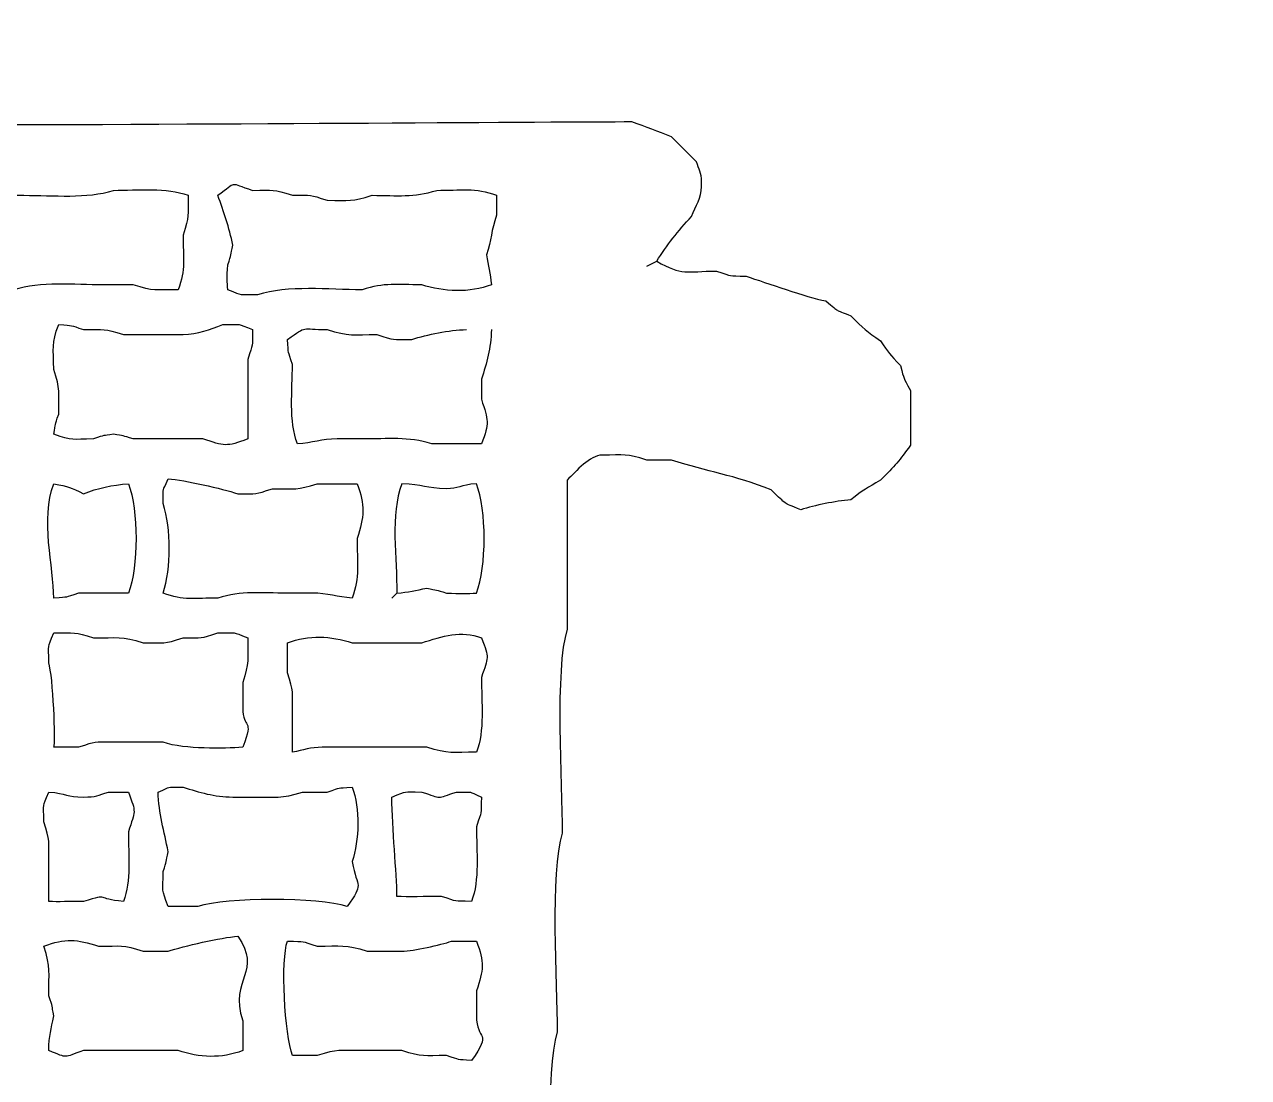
# Model space of a CAD drawing. Extents: x -149 to 150, y -212 to 234.
# Drawn here: x 63.93 to 84.77, y 215.65 to 233.58 of the extents above; entities that cross this region are included whole.
import ezdxf

# ---------------------------------------------------------------- set-up
doc = ezdxf.new("R2010")
doc.units = 0
doc.header["$MEASUREMENT"] = 0
doc.layers.add('EBENE_1', color=7, linetype='CONTINUOUS')

msp = doc.modelspace()

# ---------------------------------------------------------------- linework, layer by layer
at = {"layer": 'EBENE_1', "color": 250}
for points, knots in [([(74.5291, 229.4629), (74.5291, 229.4629), (74.6984, 229.5476), (74.6984, 229.5476), (74.6984, 229.5476), (74.8613, 229.8138), (75.0669, 230.0667), (75.2911, 230.3096), (75.2911, 230.3096), (75.3658, 230.4959), (75.4604, 230.6206), (75.4604, 230.8176), (75.4604, 230.8176), (75.4604, 230.8176), (75.4604, 230.9022), (75.4604, 230.9022), (75.4604, 230.9022), (75.4604, 231.0496), (75.4176, 231.1146), (75.3757, 231.2409), (75.3757, 231.2409), (75.3757, 231.2409), (74.9524, 231.6642), (74.9524, 231.6642), (74.9524, 231.6642), (74.7163, 231.7589), (74.5165, 231.8347), (74.2751, 231.9182), (74.2751, 231.9182), (71.7667, 231.9182), (52.4256, 231.7421), (51.7537, 232.0029), (51.7537, 232.0029), (51.7537, 232.0029), (51.7537, 233.0189), (51.7537, 233.0189), (51.7537, 233.0189), (51.1331, 233.5783), (47.5372, 233.2729), (46.5044, 233.2729)], [0, 0, 0, 0, 0.0909091, 0.0909091, 0.0909091, 0.0909091, 0.1818182, 0.1818182, 0.1818182, 0.1818182, 0.2727273, 0.2727273, 0.2727273, 0.2727273, 0.3636364, 0.3636364, 0.3636364, 0.3636364, 0.4545455, 0.4545455, 0.4545455, 0.4545455, 0.5454545, 0.5454545, 0.5454545, 0.5454545, 0.6363636, 0.6363636, 0.6363636, 0.6363636, 0.7272727, 0.7272727, 0.7272727, 0.7272727, 0.8181818, 0.8181818, 0.8181818, 0.8181818, 1, 1, 1, 1]), ([(67.4806, 229.8227), (67.4424, 229.6408), (67.4599, 229.6771), (67.3959, 229.484), (67.3959, 229.484), (67.3785, 229.2621), (67.387, 229.1992), (67.3959, 229.0607), (67.3959, 229.0607), (67.6856, 228.9483), (67.5559, 228.976), (67.9039, 228.976), (67.9039, 228.976), (68.4188, 229.143), (69.1068, 229.0607), (69.6819, 229.0607), (69.6819, 229.0607), (70.0679, 229.1859), (70.2727, 229.1454), (70.6979, 229.1454), (70.6979, 229.1454), (71.0648, 229.0264), (71.5172, 229.0033), (71.8832, 229.1454), (71.8832, 229.1454), (71.8678, 229.3464), (71.8341, 229.4651), (71.7986, 229.6534), (71.7986, 229.6534), (71.8838, 229.9163), (71.8826, 230.0677), (71.9679, 230.3307), (71.9679, 230.3307), (71.9679, 230.3307), (71.9679, 230.6694), (71.9679, 230.6694), (71.9679, 230.6694), (71.6176, 230.8054), (71.3524, 230.754), (70.9519, 230.754), (70.9519, 230.754), (70.5574, 230.6261), (70.2885, 230.6694), (69.8512, 230.6694), (69.8512, 230.6694), (69.4998, 230.5554), (69.474, 230.5847), (69.0892, 230.5847), (69.0892, 230.5847), (68.7755, 230.6864), (68.847, 230.6694), (68.4966, 230.6694), (68.4966, 230.6694), (68.1618, 230.7779), (68.188, 230.754), (67.8192, 230.754), (67.8192, 230.754), (67.3978, 230.8907), (67.5703, 230.9142), (67.2266, 230.6694), (67.2266, 230.6694), (67.3246, 230.3862), (67.4238, 230.1231), (67.4806, 229.8227)], [0, 0, 0, 0, 0.0588235, 0.0588235, 0.0588235, 0.0588235, 0.1176471, 0.1176471, 0.1176471, 0.1176471, 0.1764706, 0.1764706, 0.1764706, 0.1764706, 0.2352941, 0.2352941, 0.2352941, 0.2352941, 0.2941176, 0.2941176, 0.2941176, 0.2941176, 0.3529412, 0.3529412, 0.3529412, 0.3529412, 0.4117647, 0.4117647, 0.4117647, 0.4117647, 0.4705882, 0.4705882, 0.4705882, 0.4705882, 0.5294118, 0.5294118, 0.5294118, 0.5294118, 0.5882353, 0.5882353, 0.5882353, 0.5882353, 0.6470588, 0.6470588, 0.6470588, 0.6470588, 0.7058824, 0.7058824, 0.7058824, 0.7058824, 0.7647059, 0.7647059, 0.7647059, 0.7647059, 0.8235294, 0.8235294, 0.8235294, 0.8235294, 0.8823529, 0.8823529, 0.8823529, 0.8823529, 1, 1, 1, 1]), ([(62.2312, 229.992), (62.2312, 229.992), (62.2312, 229.6534), (62.2312, 229.6534), (62.2312, 229.6534), (62.2312, 229.4503), (62.182, 229.333), (62.1466, 229.1454), (62.1466, 229.1454), (62.5957, 228.971), (63.2435, 229.0607), (63.7552, 229.0607), (63.7552, 229.0607), (64.2022, 229.2056), (64.7764, 229.1454), (65.2792, 229.1454), (65.2792, 229.1454), (65.2792, 229.1454), (65.7872, 229.1454), (65.7872, 229.1454), (65.7872, 229.1454), (66.1387, 229.0314), (66.1645, 229.0607), (66.5492, 229.0607), (66.5492, 229.0607), (66.6835, 229.4066), (66.6339, 229.5999), (66.6339, 229.992), (66.6339, 229.992), (66.7425, 230.3268), (66.7186, 230.3006), (66.7186, 230.6694), (66.7186, 230.6694), (66.3534, 230.8111), (65.8691, 230.754), (65.4486, 230.754), (65.4486, 230.754), (65.0016, 230.6091), (64.4274, 230.6694), (63.9246, 230.6694), (63.9246, 230.6694), (63.9246, 230.6694), (63.6706, 230.6694), (63.6706, 230.6694), (63.6706, 230.6694), (63.6706, 230.6694), (63.3319, 230.6694), (63.3319, 230.6694), (63.3319, 230.6694), (63.0689, 230.7546), (62.9175, 230.7534), (62.6546, 230.8387), (62.6546, 230.8387), (62.2969, 230.8387), (62.3727, 230.8747), (62.0619, 230.754), (62.0619, 230.754), (62.0722, 230.2799), (62.2312, 230.2827), (62.2312, 229.992)], [0, 0, 0, 0, 0.0625, 0.0625, 0.0625, 0.0625, 0.125, 0.125, 0.125, 0.125, 0.1875, 0.1875, 0.1875, 0.1875, 0.25, 0.25, 0.25, 0.25, 0.3125, 0.3125, 0.3125, 0.3125, 0.375, 0.375, 0.375, 0.375, 0.4375, 0.4375, 0.4375, 0.4375, 0.5, 0.5, 0.5, 0.5, 0.5625, 0.5625, 0.5625, 0.5625, 0.625, 0.625, 0.625, 0.625, 0.6875, 0.6875, 0.6875, 0.6875, 0.75, 0.75, 0.75, 0.75, 0.8125, 0.8125, 0.8125, 0.8125, 0.875, 0.875, 0.875, 0.875, 1, 1, 1, 1]), ([(74.6984, 229.5476), (75.134, 229.2962), (75.1942, 229.3782), (75.7144, 229.3782), (75.7144, 229.3782), (76.0134, 229.2813), (75.8895, 229.3008), (76.2224, 229.2936), (76.2224, 229.2936), (76.5656, 229.1748), (77.2446, 228.9403), (77.5771, 228.8702), (77.5771, 228.8702), (77.8374, 228.6602), (77.7035, 228.7418), (78.0004, 228.6162), (78.0004, 228.6162), (78.2231, 228.3984), (78.2705, 228.3537), (78.5084, 228.1929), (78.5084, 228.1929), (78.6463, 227.9866), (78.664, 227.9679), (78.8471, 227.7696), (78.8471, 227.7696), (78.9175, 227.5105), (78.8858, 227.6007), (79.0164, 227.3462), (79.0164, 227.3462), (79.0164, 227.3462), (79.0164, 226.4149), (79.0164, 226.4149), (79.0164, 226.4149), (78.8366, 226.1488), (78.7518, 226.0656), (78.5084, 225.8222), (78.5084, 225.8222), (78.2835, 225.6876), (78.219, 225.6561), (78.0004, 225.4836), (78.0004, 225.4836), (77.7355, 225.4632), (77.3947, 225.3924), (77.1537, 225.3142), (77.1537, 225.3142), (76.8129, 225.4584), (76.9412, 225.3801), (76.6457, 225.6529), (76.6457, 225.6529), (76.0067, 225.9092), (75.5675, 225.9614), (74.9524, 226.1609), (74.9524, 226.1609), (74.9524, 226.1609), (74.5291, 226.1609), (74.5291, 226.1609), (74.5291, 226.1609), (74.1776, 226.2749), (74.1518, 226.2456), (73.7671, 226.2456), (73.7671, 226.2456), (73.5614, 226.2456), (73.3263, 225.9708), (73.1744, 225.8222), (73.1744, 225.8222), (73.1744, 225.8222), (73.1744, 223.2822), (73.1744, 223.2822), (73.1744, 223.2822), (72.9554, 222.6067), (73.0897, 220.6543), (73.0897, 219.8109), (73.0897, 219.8109), (72.8739, 219.1454), (73.0051, 217.2528), (73.0051, 216.4242), (73.0051, 216.4242), (72.786, 215.7487), (72.9204, 213.7963), (72.9204, 212.9529), (72.9204, 212.9529), (72.6981, 212.2674), (72.8357, 210.2552), (72.8357, 209.3969), (72.8357, 209.3969), (72.6167, 208.7214), (72.7511, 206.769), (72.7511, 205.9256), (72.7511, 205.9256), (72.5385, 205.27), (72.6664, 203.4372), (72.6664, 202.6236), (72.6664, 202.6236), (72.4544, 201.9697), (72.5817, 199.7479), (72.5817, 198.8982), (72.5817, 198.8982), (72.4634, 198.5333), (72.4403, 198.4158), (72.5817, 198.0516), (72.5817, 198.0516), (73.3205, 198.1912), (74.1367, 198.762), (74.7831, 198.8982), (74.7831, 198.8982), (75.085, 199.1365), (75.2063, 199.1857), (75.5451, 199.3216), (75.5451, 199.3216), (75.5451, 199.3216), (76.3071, 200.0836), (76.3071, 200.0836), (76.3071, 200.0836), (76.3527, 200.3253), (76.4023, 200.5323), (76.4764, 200.7609), (76.4764, 200.7609), (76.4764, 200.7609), (76.4764, 202.7082), (76.4764, 202.7082), (76.4764, 202.7082), (76.5781, 203.022), (76.5611, 202.9505), (76.5611, 203.3009), (76.5611, 203.3009), (76.6359, 203.509), (76.6084, 203.4461), (76.6457, 203.6396), (76.6457, 203.6396), (76.6457, 203.6396), (77.2384, 204.2322), (77.2384, 204.2322), (77.2384, 204.2322), (77.7061, 204.3308), (78.6457, 204.9942), (78.7624, 204.9942), (78.7624, 204.9942), (79.0259, 204.9942), (79.1869, 204.929), (79.4397, 204.9096), (79.4397, 204.9096), (80.172, 204.471), (80.6682, 204.1253), (81.3871, 203.6396), (81.3871, 203.6396), (81.3871, 203.6396), (81.8951, 203.1316), (81.8951, 203.1316), (81.8951, 203.1316), (82.2141, 202.916), (82.3706, 202.7407), (82.6571, 202.4542), (82.6571, 202.4542), (82.8727, 202.1352), (83.0479, 201.9787), (83.3344, 201.6922), (83.3344, 201.6922), (83.5163, 201.4231), (83.6951, 201.1815), (83.9271, 200.9302), (83.9271, 200.9302), (84.1816, 200.3283), (84.7737, 199.7091), (84.7737, 198.9829), (84.7737, 198.9829), (84.7737, 198.9829), (84.7737, 198.0516), (84.7737, 198.0516), (84.7737, 198.0516), (84.7737, 197.9082), (84.5062, 197.3257), (84.4351, 197.1202), (84.4351, 197.1202), (84.2518, 196.9213), (84.2352, 196.9023), (84.0964, 196.6969), (84.0964, 196.6969), (84.0964, 196.6969), (83.5037, 196.1042), (83.5037, 196.1042), (83.5037, 196.1042), (83.1543, 195.895), (82.983, 195.8125), (82.6571, 195.5116), (82.6571, 195.5116), (82.3161, 195.4189), (82.5428, 195.5361), (82.2337, 195.2576), (82.2337, 195.2576), (81.9095, 195.1893), (81.1653, 194.9148), (80.8791, 194.7496), (80.8791, 194.7496), (80.6001, 194.7281), (80.3685, 194.6618), (80.1171, 194.5802), (80.1171, 194.5802), (80.1171, 194.5802), (79.7784, 194.5802), (79.7784, 194.5802), (79.7784, 194.5802), (79.5357, 194.4162), (79.3438, 194.2363), (79.1011, 194.0722), (79.1011, 194.0722), (78.817, 193.7943), (78.4815, 193.5209), (78.1697, 193.3102), (78.1697, 193.3102), (77.947, 193.0924), (77.8996, 193.0477), (77.6617, 192.8869), (77.6617, 192.8869), (77.439, 192.669), (77.3916, 192.6243), (77.1537, 192.4636), (77.1537, 192.4636), (76.931, 192.2457), (76.8836, 192.201), (76.6457, 192.0402), (76.6457, 192.0402), (76.423, 191.8224), (76.3756, 191.7777), (76.1377, 191.6169), (76.1377, 191.6169), (75.915, 191.399), (75.8676, 191.3543), (75.6297, 191.1936), (75.6297, 191.1936), (75.407, 190.9757), (75.3596, 190.931), (75.1217, 190.7702), (75.1217, 190.7702), (75.1217, 190.7702), (74.6984, 190.3469), (74.6984, 190.3469), (74.6984, 190.3469), (74.2804, 189.7077), (73.6565, 188.6561), (73.5977, 187.8916), (73.5977, 187.8916), (73.2753, 187.3329), (73.1361, 186.5055), (72.8357, 185.8596), (72.8357, 185.8596), (72.6987, 185.6034), (72.5627, 185.3485), (72.4124, 185.0976), (72.4124, 185.0976), (72.4124, 185.0976), (72.4124, 183.8276), (72.4124, 183.8276), (72.4124, 183.8276), (72.2601, 183.358), (72.3277, 182.7458), (72.3277, 182.2189), (72.3277, 182.2189), (72.3277, 182.2189), (72.3277, 179.9329), (72.3277, 179.9329), (72.3277, 179.9329), (72.3277, 179.9329), (72.3277, 178.9169), (72.3277, 178.9169), (72.3277, 178.9169), (72.4556, 178.5225), (72.4124, 178.2535), (72.4124, 177.8163), (72.4124, 177.8163), (72.521, 177.4815), (72.4971, 177.5077), (72.4971, 177.1389), (72.4971, 177.1389), (72.5752, 176.898), (72.6461, 176.5571), (72.6664, 176.2923), (72.6664, 176.2923), (72.7867, 176.1401), (72.8169, 176.1083), (72.9204, 175.9536), (72.9204, 175.9536), (73.044, 175.9091), (73.1136, 175.8689), (73.2591, 175.8689), (73.2591, 175.8689), (73.2591, 175.8689), (73.3437, 175.8689), (73.3437, 175.8689), (73.3437, 175.8689), (73.5738, 175.8689), (74.1288, 176.048), (74.3597, 176.1229), (74.3597, 176.1229), (74.3597, 176.1229), (74.8677, 176.1229), (74.8677, 176.1229), (74.8677, 176.1229), (75.177, 175.8068), (75.1722, 175.7854), (75.3757, 175.4456), (75.3757, 175.4456), (75.3757, 175.4456), (75.3757, 175.1069), (75.3757, 175.1069), (75.3757, 175.1069), (75.4843, 174.7721), (75.4604, 174.7983), (75.4604, 174.4296), (75.4604, 174.4296), (75.5787, 174.0646), (75.5451, 173.9821), (75.5451, 173.5829), (75.5451, 173.5829), (75.5451, 173.5829), (75.5451, 173.0749), (75.5451, 173.0749), (75.5451, 173.0749), (75.5451, 173.0749), (75.5451, 172.4823), (75.5451, 172.4823), (75.5451, 172.4823), (75.4365, 172.1475), (75.4604, 172.1737), (75.4604, 171.8049), (75.4604, 171.8049), (75.3635, 171.506), (75.383, 171.6298), (75.3757, 171.2969), (75.3757, 171.2969), (75.2766, 171.0105), (75.2787, 170.9762), (75.1217, 170.7043), (75.1217, 170.7043), (74.6665, 170.4415), (74.3239, 170.5349), (73.7671, 170.5349), (73.7671, 170.5349), (73.0984, 170.7517), (71.52, 170.6196), (70.7191, 170.6196)], [0, 0, 0, 0, 0.0116279, 0.0116279, 0.0116279, 0.0116279, 0.0232558, 0.0232558, 0.0232558, 0.0232558, 0.0348837, 0.0348837, 0.0348837, 0.0348837, 0.0465116, 0.0465116, 0.0465116, 0.0465116, 0.0581395, 0.0581395, 0.0581395, 0.0581395, 0.0697674, 0.0697674, 0.0697674, 0.0697674, 0.0813953, 0.0813953, 0.0813953, 0.0813953, 0.0930233, 0.0930233, 0.0930233, 0.0930233, 0.1046512, 0.1046512, 0.1046512, 0.1046512, 0.1162791, 0.1162791, 0.1162791, 0.1162791, 0.127907, 0.127907, 0.127907, 0.127907, 0.1395349, 0.1395349, 0.1395349, 0.1395349, 0.1511628, 0.1511628, 0.1511628, 0.1511628, 0.1627907, 0.1627907, 0.1627907, 0.1627907, 0.1744186, 0.1744186, 0.1744186, 0.1744186, 0.1860465, 0.1860465, 0.1860465, 0.1860465, 0.1976744, 0.1976744, 0.1976744, 0.1976744, 0.2093023, 0.2093023, 0.2093023, 0.2093023, 0.2209302, 0.2209302, 0.2209302, 0.2209302, 0.2325581, 0.2325581, 0.2325581, 0.2325581, 0.244186, 0.244186, 0.244186, 0.244186, 0.255814, 0.255814, 0.255814, 0.255814, 0.2674419, 0.2674419, 0.2674419, 0.2674419, 0.2790698, 0.2790698, 0.2790698, 0.2790698, 0.2906977, 0.2906977, 0.2906977, 0.2906977, 0.3023256, 0.3023256, 0.3023256, 0.3023256, 0.3139535, 0.3139535, 0.3139535, 0.3139535, 0.3255814, 0.3255814, 0.3255814, 0.3255814, 0.3372093, 0.3372093, 0.3372093, 0.3372093, 0.3488372, 0.3488372, 0.3488372, 0.3488372, 0.3604651, 0.3604651, 0.3604651, 0.3604651, 0.372093, 0.372093, 0.372093, 0.372093, 0.3837209, 0.3837209, 0.3837209, 0.3837209, 0.3953488, 0.3953488, 0.3953488, 0.3953488, 0.4069767, 0.4069767, 0.4069767, 0.4069767, 0.4186047, 0.4186047, 0.4186047, 0.4186047, 0.4302326, 0.4302326, 0.4302326, 0.4302326, 0.4418605, 0.4418605, 0.4418605, 0.4418605, 0.4534884, 0.4534884, 0.4534884, 0.4534884, 0.4651163, 0.4651163, 0.4651163, 0.4651163, 0.4767442, 0.4767442, 0.4767442, 0.4767442, 0.4883721, 0.4883721, 0.4883721, 0.4883721, 0.5, 0.5, 0.5, 0.5, 0.5116279, 0.5116279, 0.5116279, 0.5116279, 0.5232558, 0.5232558, 0.5232558, 0.5232558, 0.5348837, 0.5348837, 0.5348837, 0.5348837, 0.5465116, 0.5465116, 0.5465116, 0.5465116, 0.5581395, 0.5581395, 0.5581395, 0.5581395, 0.5697674, 0.5697674, 0.5697674, 0.5697674, 0.5813953, 0.5813953, 0.5813953, 0.5813953, 0.5930233, 0.5930233, 0.5930233, 0.5930233, 0.6046512, 0.6046512, 0.6046512, 0.6046512, 0.6162791, 0.6162791, 0.6162791, 0.6162791, 0.627907, 0.627907, 0.627907, 0.627907, 0.6395349, 0.6395349, 0.6395349, 0.6395349, 0.6511628, 0.6511628, 0.6511628, 0.6511628, 0.6627907, 0.6627907, 0.6627907, 0.6627907, 0.6744186, 0.6744186, 0.6744186, 0.6744186, 0.6860465, 0.6860465, 0.6860465, 0.6860465, 0.6976744, 0.6976744, 0.6976744, 0.6976744, 0.7093023, 0.7093023, 0.7093023, 0.7093023, 0.7209302, 0.7209302, 0.7209302, 0.7209302, 0.7325581, 0.7325581, 0.7325581, 0.7325581, 0.744186, 0.744186, 0.744186, 0.744186, 0.755814, 0.755814, 0.755814, 0.755814, 0.7674419, 0.7674419, 0.7674419, 0.7674419, 0.7790698, 0.7790698, 0.7790698, 0.7790698, 0.7906977, 0.7906977, 0.7906977, 0.7906977, 0.8023256, 0.8023256, 0.8023256, 0.8023256, 0.8139535, 0.8139535, 0.8139535, 0.8139535, 0.8255814, 0.8255814, 0.8255814, 0.8255814, 0.8372093, 0.8372093, 0.8372093, 0.8372093, 0.8488372, 0.8488372, 0.8488372, 0.8488372, 0.8604651, 0.8604651, 0.8604651, 0.8604651, 0.872093, 0.872093, 0.872093, 0.872093, 0.8837209, 0.8837209, 0.8837209, 0.8837209, 0.8953488, 0.8953488, 0.8953488, 0.8953488, 0.9069767, 0.9069767, 0.9069767, 0.9069767, 0.9186047, 0.9186047, 0.9186047, 0.9186047, 0.9302326, 0.9302326, 0.9302326, 0.9302326, 0.9418605, 0.9418605, 0.9418605, 0.9418605, 0.9534884, 0.9534884, 0.9534884, 0.9534884, 0.9651163, 0.9651163, 0.9651163, 0.9651163, 0.9767442, 0.9767442, 0.9767442, 0.9767442, 1, 1, 1, 1]), ([(64.4326, 226.6054), (64.7567, 226.4795), (64.7433, 226.5207), (65.1099, 226.5207), (65.1099, 226.5207), (65.318, 226.5956), (65.2551, 226.568), (65.4486, 226.6054), (65.4486, 226.6054), (65.6305, 226.5672), (65.5942, 226.5847), (65.7872, 226.5207), (65.7872, 226.5207), (65.7872, 226.5207), (66.9726, 226.5207), (66.9726, 226.5207), (66.9726, 226.5207), (67.3375, 226.4024), (67.3719, 226.3799), (67.7346, 226.5207), (67.7346, 226.5207), (67.7346, 226.5207), (67.7346, 227.8754), (67.7346, 227.8754), (67.7346, 227.8754), (67.8315, 228.1743), (67.812, 228.0505), (67.8192, 228.3834), (67.8192, 228.3834), (67.5296, 228.4958), (67.6593, 228.468), (67.3112, 228.468), (67.3112, 228.468), (67.0851, 228.3898), (66.8949, 228.2987), (66.6339, 228.2987), (66.6339, 228.2987), (66.6339, 228.2987), (66.2106, 228.2987), (66.2106, 228.2987), (66.2106, 228.2987), (66.2106, 228.2987), (65.6179, 228.2987), (65.6179, 228.2987), (65.6179, 228.2987), (65.2831, 228.4073), (65.3093, 228.3834), (64.9406, 228.3834), (64.9406, 228.3834), (64.6921, 228.4657), (64.7848, 228.4475), (64.5172, 228.468), (64.5172, 228.468), (64.3878, 228.1346), (64.4326, 228.0813), (64.4326, 227.706), (64.4326, 227.706), (64.5465, 227.3546), (64.5172, 227.3288), (64.5172, 226.944), (64.5172, 226.944), (64.4424, 226.7359), (64.47, 226.7989), (64.4326, 226.6054)], [0, 0, 0, 0, 0.0588235, 0.0588235, 0.0588235, 0.0588235, 0.1176471, 0.1176471, 0.1176471, 0.1176471, 0.1764706, 0.1764706, 0.1764706, 0.1764706, 0.2352941, 0.2352941, 0.2352941, 0.2352941, 0.2941176, 0.2941176, 0.2941176, 0.2941176, 0.3529412, 0.3529412, 0.3529412, 0.3529412, 0.4117647, 0.4117647, 0.4117647, 0.4117647, 0.4705882, 0.4705882, 0.4705882, 0.4705882, 0.5294118, 0.5294118, 0.5294118, 0.5294118, 0.5882353, 0.5882353, 0.5882353, 0.5882353, 0.6470588, 0.6470588, 0.6470588, 0.6470588, 0.7058824, 0.7058824, 0.7058824, 0.7058824, 0.7647059, 0.7647059, 0.7647059, 0.7647059, 0.8235294, 0.8235294, 0.8235294, 0.8235294, 0.8823529, 0.8823529, 0.8823529, 0.8823529, 1, 1, 1, 1]), ([(71.8832, 228.3834), (71.8763, 228.0653), (71.8045, 227.816), (71.7139, 227.5367), (71.7139, 227.5367), (71.7139, 227.5367), (71.7139, 227.198), (71.7139, 227.198), (71.7139, 227.198), (71.8322, 226.8331), (71.8547, 226.7987), (71.7139, 226.436), (71.7139, 226.436), (71.7139, 226.436), (70.8672, 226.436), (70.8672, 226.436), (70.8672, 226.436), (70.4652, 226.5664), (70.1309, 226.5207), (69.6819, 226.5207), (69.6819, 226.5207), (69.6819, 226.5207), (69.2586, 226.5207), (69.2586, 226.5207), (69.2586, 226.5207), (68.9951, 226.5207), (68.8341, 226.4555), (68.5812, 226.436), (68.5812, 226.436), (68.4313, 226.8222), (68.4966, 227.3473), (68.4966, 227.7907), (68.4966, 227.7907), (68.4142, 228.0392), (68.4325, 227.9464), (68.4119, 228.214), (68.4119, 228.214), (68.7653, 228.4658), (68.6235, 228.3834), (69.0892, 228.3834), (69.0892, 228.3834), (69.4542, 228.265), (69.5367, 228.2987), (69.9359, 228.2987), (69.9359, 228.2987), (70.2497, 228.197), (70.1782, 228.214), (70.5286, 228.214), (70.5286, 228.214), (70.7994, 228.3019), (71.155, 228.3767), (71.4599, 228.3834)], [0, 0, 0, 0, 0.0714286, 0.0714286, 0.0714286, 0.0714286, 0.1428571, 0.1428571, 0.1428571, 0.1428571, 0.2142857, 0.2142857, 0.2142857, 0.2142857, 0.2857143, 0.2857143, 0.2857143, 0.2857143, 0.3571429, 0.3571429, 0.3571429, 0.3571429, 0.4285714, 0.4285714, 0.4285714, 0.4285714, 0.5, 0.5, 0.5, 0.5, 0.5714286, 0.5714286, 0.5714286, 0.5714286, 0.6428571, 0.6428571, 0.6428571, 0.6428571, 0.7142857, 0.7142857, 0.7142857, 0.7142857, 0.7857143, 0.7857143, 0.7857143, 0.7857143, 0.8571429, 0.8571429, 0.8571429, 0.8571429, 1, 1, 1, 1]), ([(64.4326, 223.8114), (64.7233, 223.8342), (64.5852, 223.8082), (64.8559, 223.896), (64.8559, 223.896), (64.8559, 223.896), (65.7026, 223.896), (65.7026, 223.896), (65.7026, 223.896), (65.8767, 224.3447), (65.8767, 225.3101), (65.7026, 225.7587), (65.7026, 225.7587), (65.4284, 225.7376), (65.1826, 225.6833), (64.9406, 225.5894), (64.9406, 225.5894), (64.7118, 225.6958), (64.6933, 225.7094), (64.4326, 225.7587), (64.4326, 225.7587), (64.2012, 225.1627), (64.4326, 224.3367), (64.4326, 223.8114)], [0, 0, 0, 0, 0.1428571, 0.1428571, 0.1428571, 0.1428571, 0.2857143, 0.2857143, 0.2857143, 0.2857143, 0.4285714, 0.4285714, 0.4285714, 0.4285714, 0.5714286, 0.5714286, 0.5714286, 0.5714286, 0.7142857, 0.7142857, 0.7142857, 0.7142857, 1, 1, 1, 1]), ([(66.2952, 223.896), (66.6411, 223.7618), (66.8344, 223.8114), (67.2266, 223.8114), (67.2266, 223.8114), (67.6286, 223.9417), (67.963, 223.896), (68.4119, 223.896), (68.4119, 223.896), (68.4119, 223.896), (68.8352, 223.896), (68.8352, 223.896), (68.8352, 223.896), (69.0987, 223.896), (69.2597, 223.8308), (69.5126, 223.8114), (69.5126, 223.8114), (69.6486, 224.1617), (69.5972, 224.4269), (69.5972, 224.8274), (69.5972, 224.8274), (69.7157, 225.1926), (69.739, 225.3935), (69.5972, 225.7587), (69.5972, 225.7587), (69.5972, 225.7587), (68.9199, 225.7587), (68.9199, 225.7587), (68.9199, 225.7587), (68.5685, 225.6448), (68.5426, 225.674), (68.1579, 225.674), (68.1579, 225.674), (67.8441, 225.5723), (67.9156, 225.5894), (67.5652, 225.5894), (67.5652, 225.5894), (67.3006, 225.6752), (66.6612, 225.8218), (66.3799, 225.8434), (66.3799, 225.8434), (66.2726, 225.5731), (66.3027, 225.7625), (66.2952, 225.42), (66.2952, 225.42), (66.4347, 224.9899), (66.4347, 224.3262), (66.2952, 223.896)], [0, 0, 0, 0, 0.0769231, 0.0769231, 0.0769231, 0.0769231, 0.1538462, 0.1538462, 0.1538462, 0.1538462, 0.2307692, 0.2307692, 0.2307692, 0.2307692, 0.3076923, 0.3076923, 0.3076923, 0.3076923, 0.3846154, 0.3846154, 0.3846154, 0.3846154, 0.4615385, 0.4615385, 0.4615385, 0.4615385, 0.5384615, 0.5384615, 0.5384615, 0.5384615, 0.6153846, 0.6153846, 0.6153846, 0.6153846, 0.6923077, 0.6923077, 0.6923077, 0.6923077, 0.7692308, 0.7692308, 0.7692308, 0.7692308, 0.8461538, 0.8461538, 0.8461538, 0.8461538, 1, 1, 1, 1]), ([(70.2746, 223.896), (70.4756, 223.9115), (70.5943, 223.9451), (70.7826, 223.9807), (70.7826, 223.9807), (70.9645, 223.9426), (70.9282, 223.96), (71.1212, 223.896), (71.1212, 223.896), (71.3609, 223.8908), (71.4672, 223.8857), (71.6292, 223.896), (71.6292, 223.896), (71.8034, 224.3447), (71.8034, 225.3101), (71.6292, 225.7587), (71.6292, 225.7587), (71.3486, 225.7371), (71.323, 225.674), (71.1212, 225.674), (71.1212, 225.674), (70.7659, 225.674), (70.7219, 225.7508), (70.3592, 225.7587), (70.3592, 225.7587), (70.1605, 225.2466), (70.2746, 224.4762), (70.2746, 223.896), (70.2746, 223.896), (70.2746, 223.896), (70.1899, 223.8114), (70.1899, 223.8114)], [0, 0, 0, 0, 0.1111111, 0.1111111, 0.1111111, 0.1111111, 0.2222222, 0.2222222, 0.2222222, 0.2222222, 0.3333333, 0.3333333, 0.3333333, 0.3333333, 0.4444444, 0.4444444, 0.4444444, 0.4444444, 0.5555556, 0.5555556, 0.5555556, 0.5555556, 0.6666667, 0.6666667, 0.6666667, 0.6666667, 0.7777778, 0.7777778, 0.7777778, 0.7777778, 1, 1, 1, 1]), ([(64.4326, 221.2714), (64.4326, 221.2714), (64.8559, 221.2714), (64.8559, 221.2714), (64.8559, 221.2714), (65.1697, 221.3731), (65.0982, 221.356), (65.4486, 221.356), (65.4486, 221.356), (65.4486, 221.356), (66.2952, 221.356), (66.2952, 221.356), (66.2952, 221.356), (66.6789, 221.2316), (67.3228, 221.2505), (67.6499, 221.2714), (67.6499, 221.2714), (67.8544, 221.7981), (67.6499, 221.5536), (67.6499, 221.9487), (67.6499, 221.9487), (67.6499, 221.9487), (67.6499, 222.372), (67.6499, 222.372), (67.6499, 222.372), (67.7639, 222.7235), (67.7346, 222.7493), (67.7346, 223.134), (67.7346, 223.134), (67.4449, 223.2465), (67.5746, 223.2187), (67.2266, 223.2187), (67.2266, 223.2187), (66.9128, 223.117), (66.9843, 223.134), (66.6339, 223.134), (66.6339, 223.134), (66.2991, 223.0255), (66.3253, 223.0494), (65.9566, 223.0494), (65.9566, 223.0494), (65.5916, 223.1677), (65.5091, 223.134), (65.1099, 223.134), (65.1099, 223.134), (64.7751, 223.2426), (64.8013, 223.2187), (64.4326, 223.2187), (64.4326, 223.2187), (64.3201, 222.929), (64.3479, 223.0587), (64.3479, 222.7107), (64.3479, 222.7107), (64.4215, 222.4838), (64.4706, 221.3432), (64.4326, 221.2714)], [0, 0, 0, 0, 0.0666667, 0.0666667, 0.0666667, 0.0666667, 0.1333333, 0.1333333, 0.1333333, 0.1333333, 0.2, 0.2, 0.2, 0.2, 0.2666667, 0.2666667, 0.2666667, 0.2666667, 0.3333333, 0.3333333, 0.3333333, 0.3333333, 0.4, 0.4, 0.4, 0.4, 0.4666667, 0.4666667, 0.4666667, 0.4666667, 0.5333333, 0.5333333, 0.5333333, 0.5333333, 0.6, 0.6, 0.6, 0.6, 0.6666667, 0.6666667, 0.6666667, 0.6666667, 0.7333333, 0.7333333, 0.7333333, 0.7333333, 0.8, 0.8, 0.8, 0.8, 0.8666667, 0.8666667, 0.8666667, 0.8666667, 1, 1, 1, 1]), ([(68.4966, 221.1867), (68.6842, 221.2222), (68.8015, 221.2714), (69.0046, 221.2714), (69.0046, 221.2714), (69.0046, 221.2714), (70.1052, 221.2714), (70.1052, 221.2714), (70.1052, 221.2714), (70.1052, 221.2714), (70.7826, 221.2714), (70.7826, 221.2714), (70.7826, 221.2714), (71.1475, 221.153), (71.2301, 221.1867), (71.6292, 221.1867), (71.6292, 221.1867), (71.771, 221.5519), (71.7139, 222.0361), (71.7139, 222.4567), (71.7139, 222.4567), (71.8324, 222.8221), (71.8535, 222.7743), (71.7139, 223.134), (71.7139, 223.134), (71.3664, 223.2689), (71.0554, 223.1653), (70.6979, 223.0494), (70.6979, 223.0494), (70.6979, 223.0494), (70.3592, 223.0494), (70.3592, 223.0494), (70.3592, 223.0494), (70.3592, 223.0494), (69.5126, 223.0494), (69.5126, 223.0494), (69.5126, 223.0494), (69.1463, 223.1681), (68.7778, 223.1914), (68.4119, 223.0494), (68.4119, 223.0494), (68.4119, 223.0494), (68.4119, 222.5414), (68.4119, 222.5414), (68.4119, 222.5414), (68.5205, 222.2066), (68.4966, 222.2328), (68.4966, 221.864), (68.4966, 221.864), (68.4966, 221.7355), (68.4981, 221.2293), (68.4966, 221.1867)], [0, 0, 0, 0, 0.0714286, 0.0714286, 0.0714286, 0.0714286, 0.1428571, 0.1428571, 0.1428571, 0.1428571, 0.2142857, 0.2142857, 0.2142857, 0.2142857, 0.2857143, 0.2857143, 0.2857143, 0.2857143, 0.3571429, 0.3571429, 0.3571429, 0.3571429, 0.4285714, 0.4285714, 0.4285714, 0.4285714, 0.5, 0.5, 0.5, 0.5, 0.5714286, 0.5714286, 0.5714286, 0.5714286, 0.6428571, 0.6428571, 0.6428571, 0.6428571, 0.7142857, 0.7142857, 0.7142857, 0.7142857, 0.7857143, 0.7857143, 0.7857143, 0.7857143, 0.8571429, 0.8571429, 0.8571429, 0.8571429, 1, 1, 1, 1]), ([(64.3479, 218.6467), (64.5174, 218.6359), (64.6878, 218.6467), (64.9406, 218.6467), (64.9406, 218.6467), (65.4133, 218.7897), (65.1273, 218.6844), (65.6179, 218.6467), (65.6179, 218.6467), (65.7566, 219.004), (65.7026, 219.415), (65.7026, 219.832), (65.7026, 219.832), (65.821, 220.1974), (65.8422, 220.1497), (65.7026, 220.5094), (65.7026, 220.5094), (65.7026, 220.5094), (65.3639, 220.5094), (65.3639, 220.5094), (65.3639, 220.5094), (65.1788, 220.448), (65.156, 220.4247), (64.9406, 220.4247), (64.9406, 220.4247), (64.6542, 220.4247), (64.6548, 220.4858), (64.3479, 220.5094), (64.3479, 220.5094), (64.2355, 220.2197), (64.2632, 220.3494), (64.2632, 220.0014), (64.2632, 220.0014), (64.3718, 219.6666), (64.3479, 219.6928), (64.3479, 219.324), (64.3479, 219.324), (64.3479, 219.1955), (64.3494, 218.6893), (64.3479, 218.6467)], [0, 0, 0, 0, 0.0909091, 0.0909091, 0.0909091, 0.0909091, 0.1818182, 0.1818182, 0.1818182, 0.1818182, 0.2727273, 0.2727273, 0.2727273, 0.2727273, 0.3636364, 0.3636364, 0.3636364, 0.3636364, 0.4545455, 0.4545455, 0.4545455, 0.4545455, 0.5454545, 0.5454545, 0.5454545, 0.5454545, 0.6363636, 0.6363636, 0.6363636, 0.6363636, 0.7272727, 0.7272727, 0.7272727, 0.7272727, 0.8181818, 0.8181818, 0.8181818, 0.8181818, 1, 1, 1, 1]), ([(66.3799, 219.4934), (66.3418, 219.3115), (66.3592, 219.3477), (66.2952, 219.1547), (66.2952, 219.1547), (66.2952, 218.7971), (66.2593, 218.8728), (66.3799, 218.562), (66.3799, 218.562), (66.3799, 218.562), (66.8879, 218.562), (66.8879, 218.562), (66.8879, 218.562), (67.3709, 218.7186), (68.9449, 218.7186), (69.4279, 218.562), (69.4279, 218.562), (69.7191, 218.9708), (69.6021, 218.8501), (69.5126, 219.324), (69.5126, 219.324), (69.6318, 219.6918), (69.6547, 220.2278), (69.5126, 220.594), (69.5126, 220.594), (69.2218, 220.5712), (69.36, 220.5972), (69.0892, 220.5094), (69.0892, 220.5094), (69.0892, 220.5094), (68.6659, 220.5094), (68.6659, 220.5094), (68.6659, 220.5094), (68.3009, 220.391), (68.2184, 220.4247), (67.8192, 220.4247), (67.8192, 220.4247), (67.8192, 220.4247), (67.4806, 220.4247), (67.4806, 220.4247), (67.4806, 220.4247), (67.164, 220.4247), (66.9107, 220.5043), (66.6339, 220.594), (66.6339, 220.594), (66.2936, 220.594), (66.4664, 220.6087), (66.2106, 220.5094), (66.2106, 220.5094), (66.2184, 220.1485), (66.3154, 219.8347), (66.3799, 219.4934)], [0, 0, 0, 0, 0.0714286, 0.0714286, 0.0714286, 0.0714286, 0.1428571, 0.1428571, 0.1428571, 0.1428571, 0.2142857, 0.2142857, 0.2142857, 0.2142857, 0.2857143, 0.2857143, 0.2857143, 0.2857143, 0.3571429, 0.3571429, 0.3571429, 0.3571429, 0.4285714, 0.4285714, 0.4285714, 0.4285714, 0.5, 0.5, 0.5, 0.5, 0.5714286, 0.5714286, 0.5714286, 0.5714286, 0.6428571, 0.6428571, 0.6428571, 0.6428571, 0.7142857, 0.7142857, 0.7142857, 0.7142857, 0.7857143, 0.7857143, 0.7857143, 0.7857143, 0.8571429, 0.8571429, 0.8571429, 0.8571429, 1, 1, 1, 1]), ([(70.2746, 218.7314), (70.4576, 218.7197), (70.7563, 218.7314), (71.0366, 218.7314), (71.0366, 218.7314), (71.3355, 218.6344), (71.2117, 218.654), (71.5446, 218.6467), (71.5446, 218.6467), (71.6863, 219.0119), (71.6292, 219.4961), (71.6292, 219.9167), (71.6292, 219.9167), (71.7262, 220.2157), (71.7066, 220.0918), (71.7139, 220.4247), (71.7139, 220.4247), (71.4436, 220.532), (71.633, 220.5019), (71.2906, 220.5094), (71.2906, 220.5094), (70.9367, 220.3946), (71.0518, 220.3946), (70.6979, 220.5094), (70.6979, 220.5094), (70.3499, 220.5094), (70.4796, 220.5372), (70.1899, 220.4247), (70.1899, 220.4247), (70.1899, 219.8868), (70.2746, 219.1363), (70.2746, 218.7314)], [0, 0, 0, 0, 0.1111111, 0.1111111, 0.1111111, 0.1111111, 0.2222222, 0.2222222, 0.2222222, 0.2222222, 0.3333333, 0.3333333, 0.3333333, 0.3333333, 0.4444444, 0.4444444, 0.4444444, 0.4444444, 0.5555556, 0.5555556, 0.5555556, 0.5555556, 0.6666667, 0.6666667, 0.6666667, 0.6666667, 0.7777778, 0.7777778, 0.7777778, 0.7777778, 1, 1, 1, 1]), ([(64.3479, 217.038), (64.4228, 216.8299), (64.3952, 216.8929), (64.4326, 216.6994), (64.4326, 216.6994), (64.3875, 216.4609), (64.3537, 216.3706), (64.3479, 216.1067), (64.3479, 216.1067), (64.7036, 215.9686), (64.5736, 215.9877), (64.9406, 216.1067), (64.9406, 216.1067), (64.9406, 216.1067), (65.2792, 216.1067), (65.2792, 216.1067), (65.2792, 216.1067), (65.2792, 216.1067), (65.7026, 216.1067), (65.7026, 216.1067), (65.7026, 216.1067), (65.7026, 216.1067), (66.5492, 216.1067), (66.5492, 216.1067), (66.5492, 216.1067), (66.9155, 215.988), (67.284, 215.9647), (67.6499, 216.1067), (67.6499, 216.1067), (67.6499, 216.1067), (67.6499, 216.6147), (67.6499, 216.6147), (67.6499, 216.6147), (67.4143, 217.3413), (67.9922, 217.4548), (67.5652, 218.054), (67.5652, 218.054), (67.284, 218.0324), (66.6445, 217.8858), (66.3799, 217.8), (66.3799, 217.8), (66.3799, 217.8), (65.9566, 217.8), (65.9566, 217.8), (65.9566, 217.8), (65.6051, 217.914), (65.5793, 217.8847), (65.1946, 217.8847), (65.1946, 217.8847), (64.8293, 218.0031), (64.6284, 218.0265), (64.2632, 217.8847), (64.2632, 217.8847), (64.3816, 217.5197), (64.3479, 217.4372), (64.3479, 217.038)], [0, 0, 0, 0, 0.0666667, 0.0666667, 0.0666667, 0.0666667, 0.1333333, 0.1333333, 0.1333333, 0.1333333, 0.2, 0.2, 0.2, 0.2, 0.2666667, 0.2666667, 0.2666667, 0.2666667, 0.3333333, 0.3333333, 0.3333333, 0.3333333, 0.4, 0.4, 0.4, 0.4, 0.4666667, 0.4666667, 0.4666667, 0.4666667, 0.5333333, 0.5333333, 0.5333333, 0.5333333, 0.6, 0.6, 0.6, 0.6, 0.6666667, 0.6666667, 0.6666667, 0.6666667, 0.7333333, 0.7333333, 0.7333333, 0.7333333, 0.8, 0.8, 0.8, 0.8, 0.8666667, 0.8666667, 0.8666667, 0.8666667, 1, 1, 1, 1]), ([(68.4966, 216.022), (68.4966, 216.022), (68.9199, 216.022), (68.9199, 216.022), (68.9199, 216.022), (69.2713, 216.136), (69.2972, 216.1067), (69.6819, 216.1067), (69.6819, 216.1067), (69.6819, 216.1067), (70.3592, 216.1067), (70.3592, 216.1067), (70.3592, 216.1067), (70.7107, 215.9928), (70.7365, 216.022), (71.1212, 216.022), (71.1212, 216.022), (71.3698, 215.9397), (71.277, 215.9579), (71.5446, 215.9374), (71.5446, 215.9374), (71.9098, 216.4501), (71.6292, 216.2578), (71.6292, 216.6994), (71.6292, 216.6994), (71.6292, 216.6994), (71.6292, 217.1227), (71.6292, 217.1227), (71.6292, 217.1227), (71.7476, 217.4877), (71.7706, 217.6051), (71.6292, 217.9694), (71.6292, 217.9694), (71.6292, 217.9694), (71.2059, 217.9694), (71.2059, 217.9694), (71.2059, 217.9694), (71.0141, 217.9072), (70.5668, 217.8), (70.3592, 217.8), (70.3592, 217.8), (70.3592, 217.8), (69.7666, 217.8), (69.7666, 217.8), (69.7666, 217.8), (69.4016, 217.9184), (69.3191, 217.8847), (68.9199, 217.8847), (68.9199, 217.8847), (68.6209, 217.9816), (68.7448, 217.9621), (68.4119, 217.9694), (68.4119, 217.9694), (68.2937, 217.6649), (68.3616, 216.3697), (68.4966, 216.022)], [0, 0, 0, 0, 0.0666667, 0.0666667, 0.0666667, 0.0666667, 0.1333333, 0.1333333, 0.1333333, 0.1333333, 0.2, 0.2, 0.2, 0.2, 0.2666667, 0.2666667, 0.2666667, 0.2666667, 0.3333333, 0.3333333, 0.3333333, 0.3333333, 0.4, 0.4, 0.4, 0.4, 0.4666667, 0.4666667, 0.4666667, 0.4666667, 0.5333333, 0.5333333, 0.5333333, 0.5333333, 0.6, 0.6, 0.6, 0.6, 0.6666667, 0.6666667, 0.6666667, 0.6666667, 0.7333333, 0.7333333, 0.7333333, 0.7333333, 0.8, 0.8, 0.8, 0.8, 0.8666667, 0.8666667, 0.8666667, 0.8666667, 1, 1, 1, 1])]:
    msp.add_open_spline(points, degree=3, knots=knots, dxfattribs=at)

doc.saveas('drawing.dxf')
